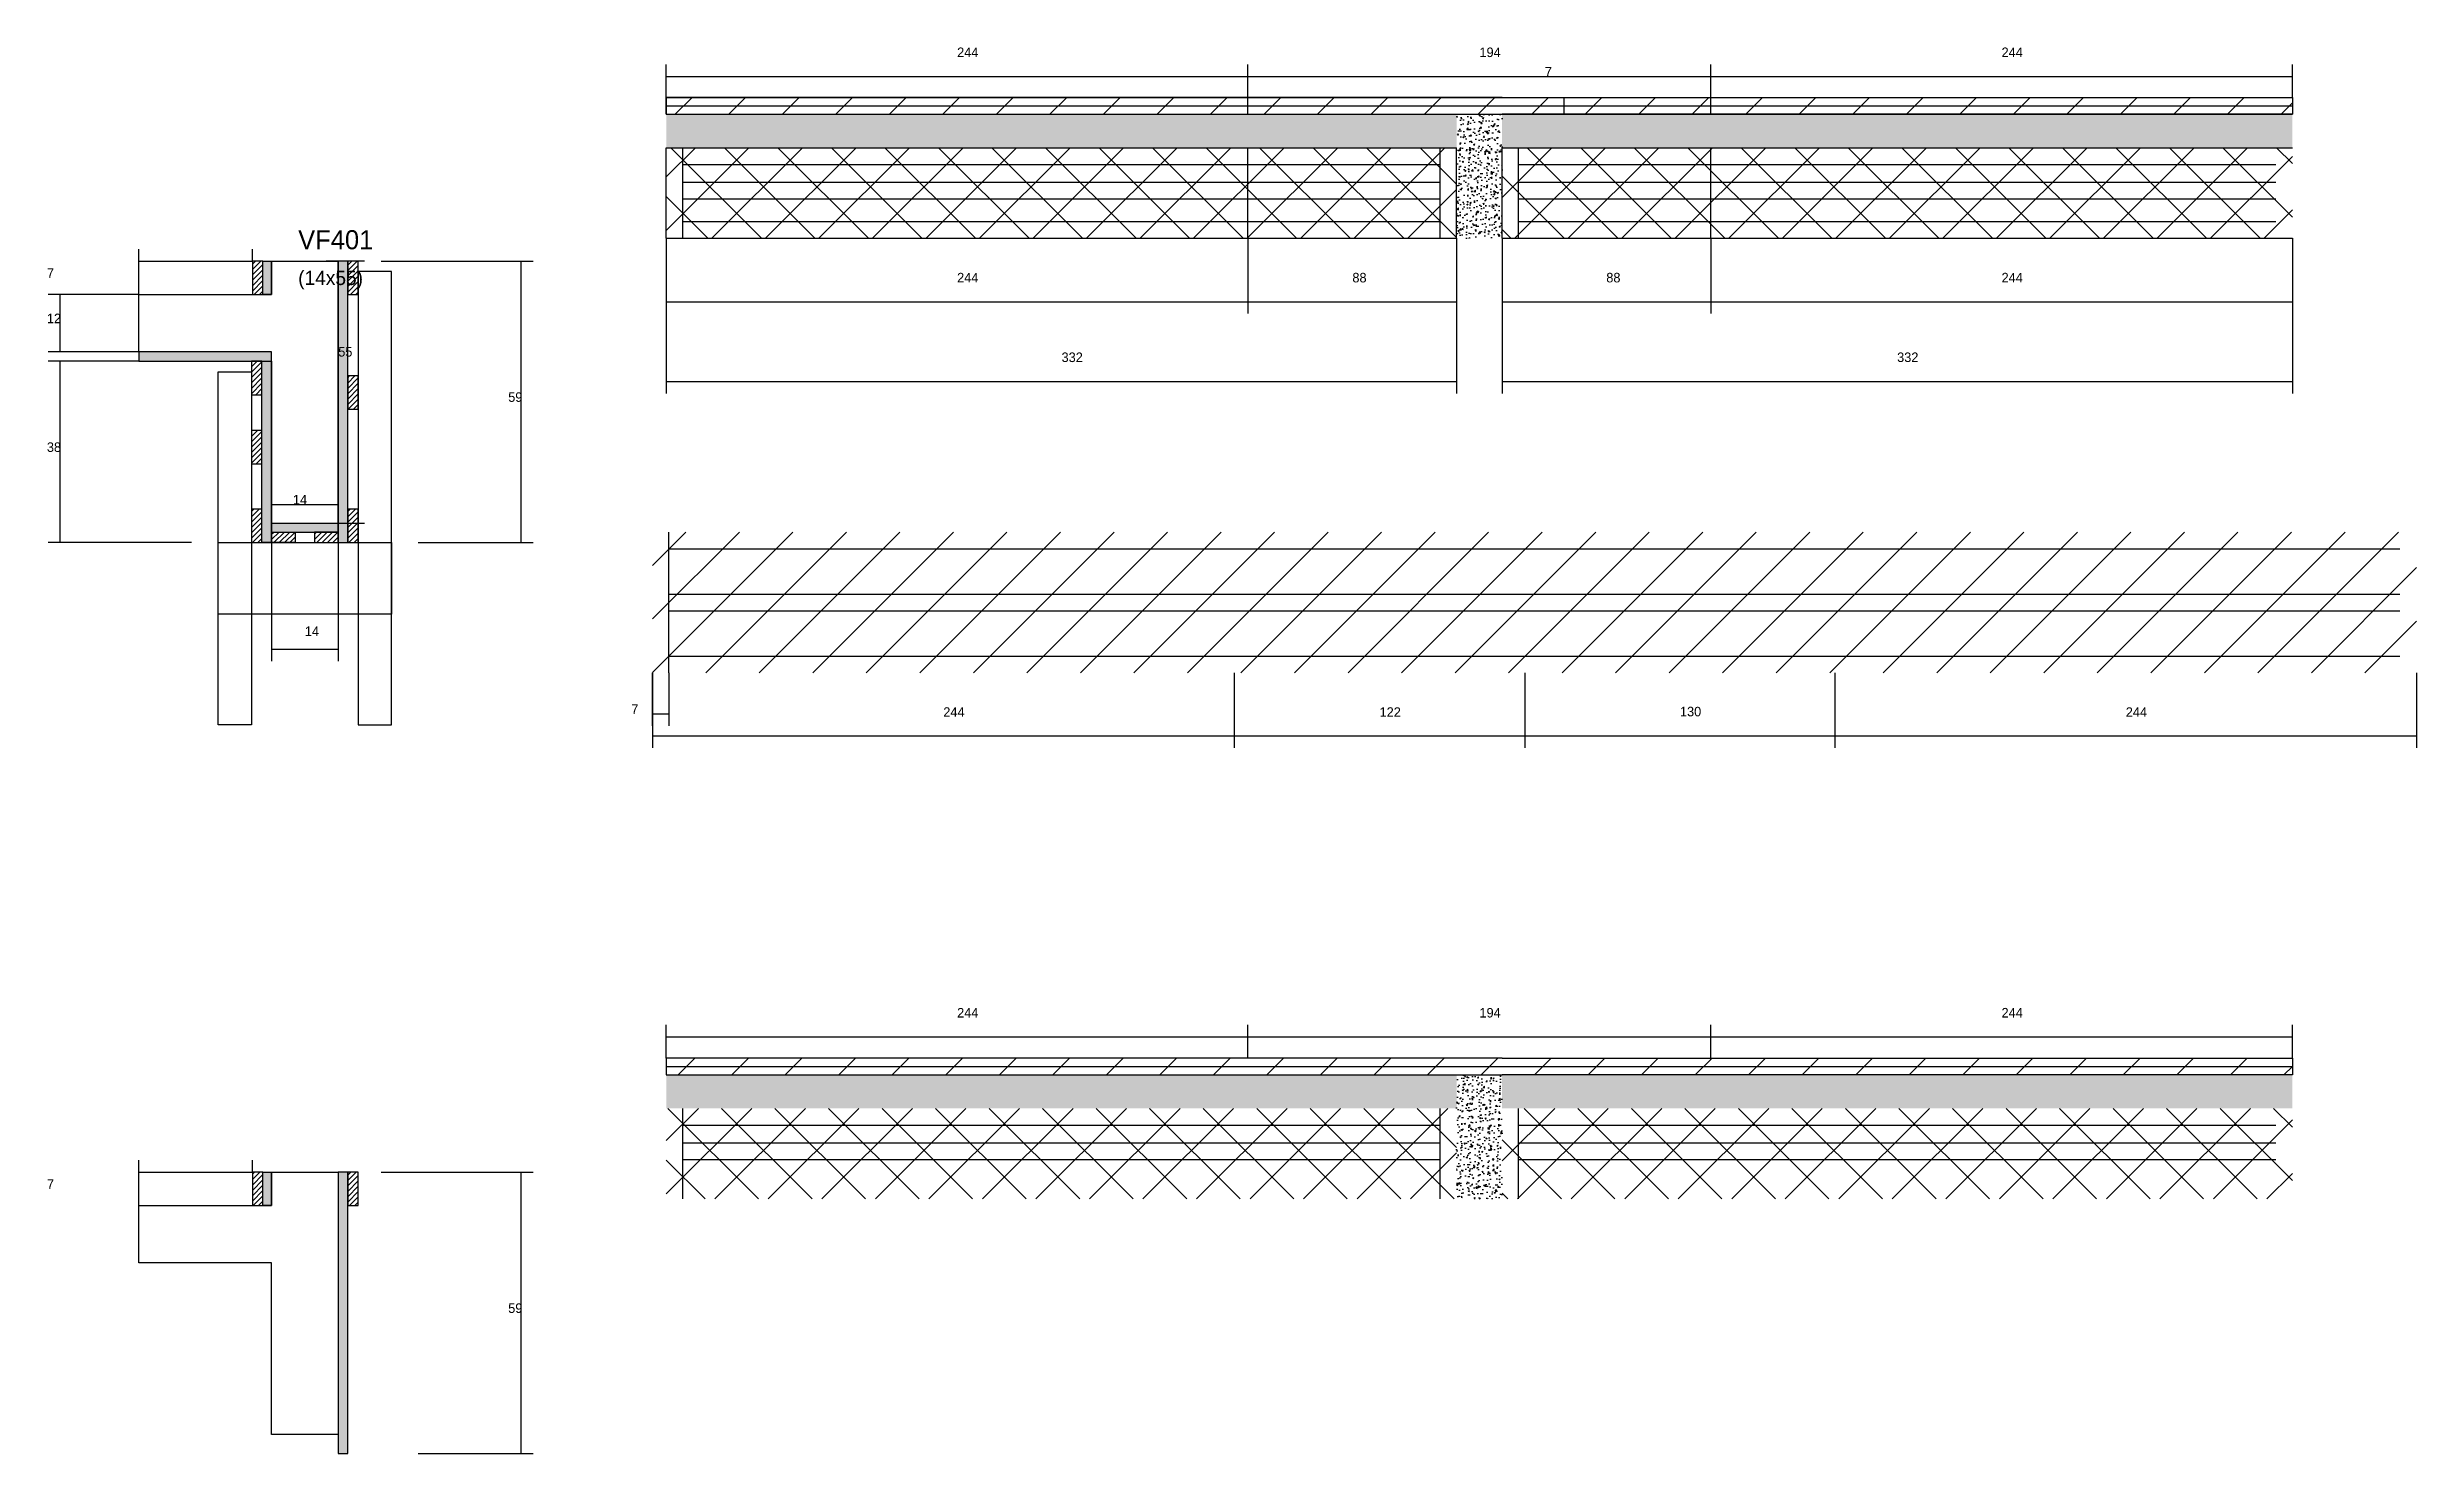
# Model space of a CAD drawing. Header units: metres. Extents: x 4818 to 5812, y 6384 to 6973.
import ezdxf

# ---------------------------------------------------------------- set-up
doc = ezdxf.new("R2010")
doc.units = ezdxf.units.M
for name, color, linetype in [('CONCRETO', 251, 'Continuous'), ('COTA', 241, 'Continuous'), ('Cota Seção (2x)', 4, 'Continuous'), ('Hachura', 253, 'Continuous'), ('Madeira', 126, 'Continuous'), ('Painéis', 200, 'Continuous'), ('REAPROVEITAMENTO', 251, 'Continuous'), ('SARR_2.2x7', 40, 'Continuous'), ('SARR_3.5x7', 81, 'Continuous'), ('Texto Seção', 7, 'Continuous')]:
    doc.layers.add(name, color=color, linetype=linetype)

msp = doc.modelspace()

# ---------------------------------------------------------------- hatches: boundary and pattern name
at = {"layer": 'COTA'}
h = msp.add_hatch(dxfattribs=at)
h.set_pattern_fill('AR-CONC', scale=0.03)
h.paths.add_polyline_path([(5409.5, 6931.2), (5409.5, 6945.2), (5409.5, 6945.2), (5078, 6945.2), (5078, 6945.2), (5078, 6931.2), (5078, 6931.2), (5409.5, 6931.2)])
h = msp.add_hatch(dxfattribs=at)
h.set_pattern_fill('AR-CONC', scale=0.03)
h.paths.add_polyline_path([(5428.6, 6931.2), (5428.6, 6945.2), (5409.5, 6945.2), (5409.5, 6931.2), (5409.5, 6893.2), (5428.6, 6893.2)])
h = msp.add_hatch(dxfattribs=at)
h.set_pattern_fill('AR-CONC', scale=0.03)
h.paths.add_polyline_path([(5428.6, 6931.2), (5428.6, 6945.2), (5428.6, 6945.2), (5760.1, 6945.2), (5760.1, 6945.2), (5760.1, 6931.2), (5760.1, 6931.2), (5428.6, 6931.2)])
h = msp.add_hatch(dxfattribs=at)
h.set_pattern_fill('AR-CONC', scale=0.03)
h.paths.add_polyline_path([(5409.5, 6528.3), (5409.5, 6542.3), (5409.5, 6542.3), (5078, 6542.3), (5078, 6542.3), (5078, 6528.3), (5078, 6528.3), (5409.5, 6528.3)])
h = msp.add_hatch(dxfattribs=at)
h.set_pattern_fill('AR-CONC', scale=0.03)
h.paths.add_polyline_path([(5428.6, 6528.3), (5428.6, 6542.3), (5409.5, 6542.3), (5409.5, 6528.3), (5409.5, 6490.3), (5428.6, 6490.3)])
h = msp.add_hatch(dxfattribs=at)
h.set_pattern_fill('AR-CONC', scale=0.03)
h.paths.add_polyline_path([(5428.6, 6528.3), (5428.6, 6542.3), (5428.6, 6542.3), (5760.1, 6542.3), (5760.1, 6542.3), (5760.1, 6528.3), (5760.1, 6528.3), (5428.6, 6528.3)])
at = {"layer": 'Hachura'}
h = msp.add_hatch(dxfattribs=at)
h.set_pattern_fill('ANSI31', scale=0.5)
h.paths.add_polyline_path([(4904.4, 6869.6), (4908.8, 6869.6), (4908.8, 6869.6), (4908.8, 6883.6), (4908.8, 6883.6), (4904.4, 6883.6), (4904.4, 6883.6), (4904.4, 6869.6)])
h = msp.add_hatch(color=8, dxfattribs=at)
h.dxf.hatch_style = 1
h.paths.add_polyline_path([(4908.8, 6883.6), (4912.4, 6883.6), (4912.4, 6883.6), (4912.4, 6869.6), (4912.4, 6869.6), (4908.8, 6869.6), (4908.8, 6869.6), (4908.8, 6883.6)])
h = msp.add_hatch(color=8, dxfattribs=at)
h.dxf.hatch_style = 1
h.paths.add_polyline_path([(4944.4, 6883.6), (4940.4, 6883.6), (4940.4, 6883.6), (4940.4, 6765.6), (4940.4, 6765.6), (4944.4, 6765.6), (4944.4, 6765.6), (4944.4, 6883.6)])
h = msp.add_hatch(dxfattribs=at)
h.set_pattern_fill('ANSI31', scale=0.5)
h.paths.add_polyline_path([(4944.4, 6869.6), (4948.8, 6869.6), (4948.8, 6869.6), (4948.8, 6883.6), (4948.8, 6883.6), (4944.4, 6883.6), (4944.4, 6883.6), (4944.4, 6869.6)])
h = msp.add_hatch(color=8, dxfattribs=at)
h.dxf.hatch_style = 1
h.paths.add_polyline_path([(4912.4, 6841.6), (4912.4, 6845.6), (4912.4, 6845.6), (4856.8, 6845.6), (4856.8, 6845.6), (4856.8, 6841.6), (4856.8, 6841.6), (4912.4, 6841.6)])
h = msp.add_hatch(dxfattribs=at)
h.set_pattern_fill('ANSI31', scale=0.5)
h.paths.add_polyline_path([(4904, 6827.6), (4908.4, 6827.6), (4908.4, 6827.6), (4908.4, 6841.6), (4908.4, 6841.6), (4904, 6841.6), (4904, 6841.6), (4904, 6827.6)])
h = msp.add_hatch(color=8, dxfattribs=at)
h.dxf.hatch_style = 1
h.paths.add_polyline_path([(4912.4, 6845.6), (4908.4, 6845.6), (4908.4, 6845.6), (4908.4, 6765.6), (4908.4, 6765.6), (4912.4, 6765.6), (4912.4, 6765.6), (4912.4, 6845.6)])
h = msp.add_hatch(dxfattribs=at)
h.set_pattern_fill('ANSI31', scale=0.5)
h.paths.add_polyline_path([(4944.4, 6821.5), (4948.8, 6821.5), (4948.8, 6821.5), (4948.8, 6835.5), (4948.8, 6835.5), (4944.4, 6835.5), (4944.4, 6835.5), (4944.4, 6821.5)])
h = msp.add_hatch(dxfattribs=at)
h.set_pattern_fill('ANSI31', scale=0.5)
h.paths.add_polyline_path([(4904, 6798.6), (4908.4, 6798.6), (4908.4, 6798.6), (4908.4, 6812.6), (4908.4, 6812.6), (4904, 6812.6), (4904, 6812.6), (4904, 6798.6)])
h = msp.add_hatch(dxfattribs=at)
h.set_pattern_fill('ANSI31', scale=0.5)
h.paths.add_polyline_path([(4904, 6765.6), (4908.4, 6765.6), (4908.4, 6765.6), (4908.4, 6779.6), (4908.4, 6779.6), (4904, 6779.6), (4904, 6779.6), (4904, 6765.6)])
h = msp.add_hatch(dxfattribs=at)
h.set_pattern_fill('ANSI31', scale=0.5)
h.paths.add_polyline_path([(4944.4, 6765.6), (4948.8, 6765.6), (4948.8, 6765.6), (4948.8, 6779.6), (4948.8, 6779.6), (4944.4, 6779.6), (4944.4, 6779.6), (4944.4, 6765.6)])
h = msp.add_hatch(color=8, dxfattribs=at)
h.dxf.hatch_style = 1
h.paths.add_polyline_path([(4940.4, 6770), (4940.4, 6773.6), (4940.4, 6773.6), (4912.4, 6773.6), (4912.4, 6773.6), (4912.4, 6770), (4912.4, 6770), (4940.4, 6770)])
h = msp.add_hatch(dxfattribs=at)
h.set_pattern_fill('ANSI31', scale=0.5)
h.paths.add_polyline_path([(4912.4, 6765.6), (4912.4, 6770), (4912.4, 6770), (4922.4, 6770), (4922.4, 6770), (4922.4, 6765.6), (4922.4, 6765.6), (4912.4, 6765.6)])
h = msp.add_hatch(dxfattribs=at)
h.set_pattern_fill('ANSI31', scale=0.5)
h.paths.add_polyline_path([(4940.4, 6765.6), (4940.4, 6770), (4940.4, 6770), (4930.4, 6770), (4930.4, 6770), (4930.4, 6765.6), (4930.4, 6765.6), (4940.4, 6765.6)])
h = msp.add_hatch(dxfattribs=at)
h.set_pattern_fill('ANSI31', scale=0.5)
h.paths.add_polyline_path([(4904.4, 6487.5), (4908.8, 6487.5), (4908.8, 6487.5), (4908.8, 6501.5), (4908.8, 6501.5), (4904.4, 6501.5), (4904.4, 6501.5), (4904.4, 6487.5)])
h = msp.add_hatch(color=8, dxfattribs=at)
h.dxf.hatch_style = 1
h.paths.add_polyline_path([(4908.8, 6501.5), (4912.4, 6501.5), (4912.4, 6501.5), (4912.4, 6487.5), (4912.4, 6487.5), (4908.8, 6487.5), (4908.8, 6487.5), (4908.8, 6501.5)])
h = msp.add_hatch(color=8, dxfattribs=at)
h.dxf.hatch_style = 1
h.paths.add_polyline_path([(4944.4, 6501.5), (4940.4, 6501.5), (4940.4, 6501.5), (4940.4, 6383.5), (4940.4, 6383.5), (4944.4, 6383.5), (4944.4, 6383.5), (4944.4, 6501.5)])
h = msp.add_hatch(dxfattribs=at)
h.set_pattern_fill('ANSI31', scale=0.5)
h.paths.add_polyline_path([(4944.4, 6487.5), (4948.8, 6487.5), (4948.8, 6487.5), (4948.8, 6501.5), (4948.8, 6501.5), (4944.4, 6501.5), (4944.4, 6501.5), (4944.4, 6487.5)])
at = {"layer": 'REAPROVEITAMENTO'}
h = msp.add_hatch(dxfattribs=at)
h.set_pattern_fill('ANSI31', scale=5)
h.paths.add_polyline_path([(5078, 6952.2), (5078, 6945.2), (5078, 6945.2), (5516.1, 6945.2), (5516.1, 6945.2), (5516.1, 6952.2), (5516.1, 6952.2), (5078, 6952.2)])
h = msp.add_hatch(dxfattribs=at)
h.set_pattern_fill('ANSI31', scale=5)
h.paths.add_polyline_path([(5760.1, 6952.2), (5760.1, 6945.2), (5760.1, 6945.2), (5516.1, 6945.2), (5516.1, 6945.2), (5516.1, 6952.2), (5516.1, 6952.2), (5760.1, 6952.2)])
h = msp.add_hatch(dxfattribs=at)
h.set_pattern_fill('ANSI37', scale=5)
h.paths.add_polyline_path([(5409.5, 6893.2), (5409.5, 6931.2), (5409.5, 6931.2), (5078, 6931.2), (5078, 6931.2), (5078, 6893.2), (5078, 6893.2), (5409.5, 6893.2)])
h = msp.add_hatch(dxfattribs=at)
h.set_pattern_fill('ANSI37', scale=5)
h.paths.add_polyline_path([(5428.6, 6893.2), (5428.6, 6931.2), (5428.6, 6931.2), (5760.1, 6931.2), (5760.1, 6931.2), (5760.1, 6893.2), (5760.1, 6893.2), (5428.6, 6893.2)])
h = msp.add_hatch(dxfattribs=at)
h.set_pattern_fill('ANSI31', scale=5)
h.paths.add_polyline_path([(5812.2, 6711), (5812.2, 6770), (5812.2, 6770), (5072.2, 6770), (5072.2, 6770), (5072.2, 6711), (5072.2, 6711), (5812.2, 6711)])
h = msp.add_hatch(dxfattribs=at)
h.set_pattern_fill('ANSI31', scale=5)
h.paths.add_polyline_path([(5078, 6549.3), (5078, 6542.3), (5078, 6542.3), (5516.1, 6542.3), (5516.1, 6542.3), (5516.1, 6549.3), (5516.1, 6549.3), (5078, 6549.3)])
h = msp.add_hatch(dxfattribs=at)
h.set_pattern_fill('ANSI31', scale=5)
h.paths.add_polyline_path([(5760.1, 6549.3), (5760.1, 6542.3), (5760.1, 6542.3), (5516.1, 6542.3), (5516.1, 6542.3), (5516.1, 6549.3), (5516.1, 6549.3), (5760.1, 6549.3)])
h = msp.add_hatch(dxfattribs=at)
h.set_pattern_fill('ANSI37', scale=5)
h.paths.add_polyline_path([(5409.5, 6490.3), (5409.5, 6528.3), (5409.5, 6528.3), (5078, 6528.3), (5078, 6528.3), (5078, 6490.3), (5078, 6490.3), (5409.5, 6490.3)])
h = msp.add_hatch(dxfattribs=at)
h.set_pattern_fill('ANSI37', scale=5)
h.paths.add_polyline_path([(5428.6, 6490.3), (5428.6, 6528.3), (5428.6, 6528.3), (5760.1, 6528.3), (5760.1, 6528.3), (5760.1, 6490.3), (5760.1, 6490.3), (5428.6, 6490.3)])

# ---------------------------------------------------------------- linework, layer by layer
at = {"layer": 'CONCRETO'}
for points in [[(4856.8, 6845.6), (4856.8, 6869.6), (4912.4, 6869.6), (4912.4, 6883.6), (4940.4, 6883.6), (4940.4, 6773.6), (4912.4, 6773.6), (4912.4, 6845.6)], [(4856.8, 6463.5), (4856.8, 6487.5), (4912.4, 6487.5), (4912.4, 6501.5), (4940.4, 6501.5), (4940.4, 6391.5), (4912.4, 6391.5), (4912.4, 6463.5)]]:
    msp.add_lwpolyline(points, close=True, dxfattribs=at)
at = {"layer": 'COTA'}
for p, q in [((5078, 6952.2), (5078, 6966.1)), ((5078, 6961.1), (5322, 6961.1)), ((5322, 6952.2), (5322, 6966.1)), ((5322, 6952.2), (5322, 6966.1)), ((5322, 6961.1), (5516.1, 6961.1)), ((5516.1, 6952.2), (5516.1, 6966.1)), ((5516.1, 6952.2), (5516.1, 6966.1)), ((5516.1, 6961.1), (5760.1, 6961.1)), ((5760.1, 6952.2), (5760.1, 6966.1)), ((5428.6, 6952.2), (5459.6, 6952.2)), ((5454.6, 6945.2), (5454.6, 6952.2)), ((5428.6, 6945.2), (5459.6, 6945.2)), ((4856.8, 6869.6), (4856.8, 6888.6)), ((4904.4, 6883.6), (4904.4, 6888.6)), ((5078, 6893.2), (5078, 6861.6)), ((5078, 6893.2), (5078, 6828.1)), ((5322, 6893.2), (5322, 6861.6)), ((5322, 6893.2), (5322, 6861.6)), ((5409.5, 6893.2), (5409.5, 6861.6)), ((5409.5, 6893.2), (5409.5, 6828.1)), ((5428.6, 6893.2), (5428.6, 6861.6)), ((5428.6, 6893.2), (5428.6, 6828.1)), ((5516.1, 6893.2), (5516.1, 6861.6)), ((5516.1, 6893.2), (5516.1, 6861.6)), ((5760.1, 6893.2), (5760.1, 6861.6)), ((5760.1, 6893.2), (5760.1, 6828.1)), ((4856.8, 6883.6), (4904.4, 6883.6)), ((4958.4, 6883.6), (5022.2, 6883.6)), ((5017.2, 6765.6), (5017.2, 6883.6)), ((4856.8, 6869.6), (4818.7, 6869.6)), ((4823.7, 6845.6), (4823.7, 6869.6)), ((5078, 6866.6), (5322, 6866.6)), ((5322, 6866.6), (5409.5, 6866.6)), ((5428.6, 6866.6), (5516.1, 6866.6)), ((5516.1, 6866.6), (5760.1, 6866.6)), ((4856.8, 6845.6), (4818.7, 6845.6)), ((4856.8, 6841.6), (4818.7, 6841.6)), ((4823.7, 6765.6), (4823.7, 6841.6)), ((5078, 6833.1), (5409.5, 6833.1)), ((5428.6, 6833.1), (5760.1, 6833.1)), ((4878.8, 6765.6), (4818.7, 6765.6)), ((4912.4, 6765.6), (4912.4, 6715.9)), ((4940.4, 6765.6), (4940.4, 6715.9)), ((4974, 6765.6), (5022.2, 6765.6)), ((4912.4, 6720.9), (4940.4, 6720.9)), ((5072.1, 6711), (5072.1, 6688.7)), ((5072.2, 6711), (5072.2, 6679.5)), ((5079.1, 6711), (5079.1, 6688.7)), ((5316.2, 6711), (5316.2, 6679.5)), ((5316.2, 6711), (5316.2, 6679.5)), ((5438.2, 6711), (5438.2, 6679.5)), ((5438.2, 6711), (5438.2, 6679.5)), ((5568.2, 6711), (5568.2, 6679.5)), ((5568.2, 6711), (5568.2, 6679.5)), ((5812.2, 6711), (5812.2, 6679.5)), ((5072.1, 6693.7), (5079.1, 6693.7)), ((5072.2, 6684.5), (5316.2, 6684.5)), ((5316.2, 6684.5), (5438.2, 6684.5)), ((5438.2, 6684.5), (5568.2, 6684.5)), ((5568.2, 6684.5), (5812.2, 6684.5)), ((5078, 6549.3), (5078, 6563.3)), ((5322, 6549.3), (5322, 6563.3)), ((5322, 6549.3), (5322, 6563.3)), ((5516.1, 6549.3), (5516.1, 6563.3)), ((5516.1, 6549.3), (5516.1, 6563.3)), ((5760.1, 6549.3), (5760.1, 6563.3)), ((5078, 6558.3), (5322, 6558.3)), ((5322, 6558.3), (5516.1, 6558.3)), ((5516.1, 6558.3), (5760.1, 6558.3)), ((4856.8, 6487.5), (4856.8, 6506.5)), ((4856.8, 6501.5), (4904.4, 6501.5)), ((4904.4, 6501.5), (4904.4, 6506.5)), ((4958.4, 6501.5), (5022.2, 6501.5)), ((5017.2, 6383.5), (5017.2, 6501.5)), ((4974, 6383.5), (5022.2, 6383.5))]:
    msp.add_line(p, q, dxfattribs=at)
at = {"layer": 'Cota Seção (2x)'}
for p, q in [((4951.4, 6883.6), (4935.4, 6883.6)), ((4940.4, 6773.6), (4940.4, 6883.6)), ((4912.4, 6765.6), (4912.4, 6786.6)), ((4912.4, 6781.6), (4940.4, 6781.6)), ((4940.4, 6765.6), (4940.4, 6786.6)), ((4951.4, 6773.6), (4935.4, 6773.6))]:
    msp.add_line(p, q, dxfattribs=at)
at = {"layer": 'Madeira'}
for points in [[(4904.4, 6869.6), (4908.8, 6869.6), (4908.8, 6883.6), (4904.4, 6883.6)], [(4944.4, 6869.6), (4948.8, 6869.6), (4948.8, 6883.6), (4944.4, 6883.6)], [(4904, 6827.6), (4908.4, 6827.6), (4908.4, 6841.6), (4904, 6841.6)], [(4944.4, 6821.5), (4948.8, 6821.5), (4948.8, 6835.5), (4944.4, 6835.5)], [(4904, 6798.6), (4908.4, 6798.6), (4908.4, 6812.6), (4904, 6812.6)], [(4904, 6765.6), (4908.4, 6765.6), (4908.4, 6779.6), (4904, 6779.6)], [(4944.4, 6765.6), (4948.8, 6765.6), (4948.8, 6779.6), (4944.4, 6779.6)], [(4912.4, 6765.6), (4912.4, 6770), (4922.4, 6770), (4922.4, 6765.6)], [(4940.4, 6765.6), (4940.4, 6770), (4930.4, 6770), (4930.4, 6765.6)], [(4904.4, 6487.5), (4908.8, 6487.5), (4908.8, 6501.5), (4904.4, 6501.5)], [(4944.4, 6487.5), (4948.8, 6487.5), (4948.8, 6501.5), (4944.4, 6501.5)]]:
    msp.add_lwpolyline(points, close=True, dxfattribs=at)
at = {"layer": 'Painéis'}
for p, q in [((5078, 6952.2), (5428.6, 6952.2)), ((5078, 6945.2), (5078, 6952.2)), ((5322, 6945.2), (5322, 6952.2)), ((5428.6, 6952.2), (5760.1, 6952.2)), ((5516.1, 6945.2), (5516.1, 6952.2)), ((5078, 6945.2), (5428.6, 6945.2)), ((5428.6, 6945.2), (5760.1, 6945.2)), ((5078, 6931.2), (5409.5, 6931.2)), ((5078, 6893.2), (5078, 6931.2)), ((5322, 6893.2), (5322, 6931.2)), ((5409.5, 6893.2), (5409.5, 6931.2)), ((5428.6, 6931.2), (5760.1, 6931.2)), ((5428.6, 6893.2), (5428.6, 6931.2)), ((5516.1, 6893.2), (5516.1, 6931.2)), ((5078, 6893.2), (5409.5, 6893.2)), ((5428.6, 6893.2), (5760.1, 6893.2))]:
    msp.add_line(p, q, dxfattribs=at)
for points in [[(5428.6, 6952.2), (5078, 6952.2), (5078, 6945.2), (5428.6, 6945.2)], [(5428.6, 6952.2), (5760.1, 6952.2), (5760.1, 6945.2), (5428.6, 6945.2)], [(5428.6, 6549.3), (5078, 6549.3), (5078, 6542.3), (5428.6, 6542.3)], [(5428.6, 6549.3), (5760.1, 6549.3), (5760.1, 6542.3), (5428.6, 6542.3)]]:
    msp.add_lwpolyline(points, dxfattribs=at)
for points in [[(4908.8, 6883.6), (4912.4, 6883.6), (4912.4, 6869.6), (4908.8, 6869.6)], [(4944.4, 6883.6), (4940.4, 6883.6), (4940.4, 6765.6), (4944.4, 6765.6)], [(4912.4, 6841.6), (4912.4, 6845.6), (4856.8, 6845.6), (4856.8, 6841.6)], [(4908.4, 6841.6), (4912.4, 6841.6), (4912.4, 6765.6), (4908.4, 6765.6)], [(4940.4, 6770), (4940.4, 6773.6), (4912.4, 6773.6), (4912.4, 6770)], [(4908.8, 6501.5), (4912.4, 6501.5), (4912.4, 6487.5), (4908.8, 6487.5)], [(4944.4, 6501.5), (4940.4, 6501.5), (4940.4, 6383.5), (4944.4, 6383.5)]]:
    msp.add_lwpolyline(points, close=True, dxfattribs=at)
at = {"layer": 'SARR_2.2x7'}
for p, q in [((5078, 6948.7), (5322, 6948.7)), ((5322, 6948.7), (5516.1, 6948.7)), ((5516.1, 6948.7), (5760.1, 6948.7)), ((5085, 6893.2), (5085, 6931.2)), ((5402.6, 6893.2), (5402.6, 6931.2)), ((5435.5, 6893.2), (5435.5, 6931.2)), ((5085, 6924.2), (5322, 6924.2)), ((5322, 6924.2), (5402.6, 6924.2)), ((5435.5, 6924.2), (5516.1, 6924.2)), ((5516.1, 6924.2), (5753.1, 6924.2)), ((5085, 6916.7), (5322, 6916.7)), ((5085, 6909.7), (5322, 6909.7)), ((5322, 6916.7), (5402.6, 6916.7)), ((5322, 6909.7), (5402.6, 6909.7)), ((5435.5, 6916.7), (5516.1, 6916.7)), ((5435.5, 6909.7), (5516.1, 6909.7)), ((5516.1, 6916.7), (5753.1, 6916.7)), ((5516.1, 6909.7), (5753.1, 6909.7)), ((5085, 6900.2), (5322, 6900.2)), ((5322, 6900.2), (5402.6, 6900.2)), ((5435.5, 6900.2), (5516.1, 6900.2)), ((5516.1, 6900.2), (5753.1, 6900.2)), ((5079.1, 6711), (5079.1, 6770)), ((5079.1, 6763), (5316.2, 6763)), ((5316.2, 6763), (5438.2, 6763)), ((5438.2, 6763), (5568.2, 6763)), ((5568.2, 6763), (5805.2, 6763)), ((5079.1, 6744), (5316.2, 6744)), ((5316.2, 6744), (5438.2, 6744)), ((5438.2, 6744), (5568.2, 6744)), ((5568.2, 6744), (5805.2, 6744)), ((5079.1, 6737), (5316.2, 6737)), ((5316.2, 6737), (5438.2, 6737)), ((5438.2, 6737), (5568.2, 6737)), ((5568.2, 6737), (5805.2, 6737)), ((5079.1, 6718), (5316.2, 6718)), ((5316.2, 6718), (5438.2, 6718)), ((5438.2, 6718), (5568.2, 6718)), ((5568.2, 6718), (5805.2, 6718)), ((5078, 6545.8), (5322, 6545.8)), ((5322, 6545.8), (5516.1, 6545.8)), ((5516.1, 6545.8), (5760.1, 6545.8)), ((5085, 6490.3), (5085, 6528.3)), ((5085, 6521.3), (5322, 6521.3)), ((5322, 6521.3), (5402.6, 6521.3)), ((5402.6, 6490.3), (5402.6, 6528.3)), ((5435.5, 6490.3), (5435.5, 6528.3)), ((5435.5, 6521.3), (5516.1, 6521.3)), ((5516.1, 6521.3), (5753.1, 6521.3)), ((5085, 6513.8), (5322, 6513.8)), ((5322, 6513.8), (5402.6, 6513.8)), ((5435.5, 6513.8), (5516.1, 6513.8)), ((5516.1, 6513.8), (5753.1, 6513.8)), ((5085, 6506.8), (5322, 6506.8)), ((5322, 6506.8), (5402.6, 6506.8)), ((5435.5, 6506.8), (5516.1, 6506.8)), ((5516.1, 6506.8), (5753.1, 6506.8))]:
    msp.add_line(p, q, dxfattribs=at)
at = {"layer": 'SARR_3.5x7'}
for points in [[(4962.8, 6879.2), (4948.8, 6879.2), (4948.8, 6689.1), (4962.8, 6689.1)], [(4890, 6837.2), (4904, 6837.2), (4904, 6689.1), (4890, 6689.1)], [(4890, 6765.6), (4962.8, 6765.6), (4962.8, 6735.5), (4890, 6735.5)]]:
    msp.add_lwpolyline(points, close=True, dxfattribs=at)

# ---------------------------------------------------------------- texts
at = {"layer": 'COTA'}
for s, p in [('244', (5200, 6969.2)), ('194', (5419.1, 6969.2)), ('244', (5638.1, 6969.2)), ('7', (5446.5, 6961)), ('7', (4818.2, 6876.6)), ('244', (5200, 6874.7)), ('88', (5365.8, 6874.7)), ('88', (5472.3, 6874.7)), ('244', (5638.1, 6874.7)), ('12', (4818.2, 6857.6)), ('332', (5243.8, 6841.3)), ('332', (5594.3, 6841.3)), ('59', (5011.7, 6824.6)), ('38', (4818.2, 6803.6)), ('14', (4926.4, 6726.4)), ('7', (5063.3, 6693.7)), ('244', (5194.2, 6692.5)), ('122', (5377.2, 6692.5)), ('130', (5503.2, 6692.7)), ('244', (5690.2, 6692.5)), ('244', (5200, 6566.4)), ('194', (5419.1, 6566.4)), ('244', (5638.1, 6566.4)), ('7', (4818.2, 6494.5)), ('59', (5011.7, 6442.5))]:
    msp.add_text(s, height=4, dxfattribs=at).set_placement(p)
at = {"layer": 'Cota Seção (2x)'}
for s, p in [('55', (4940.4, 6843.6)), ('14', (4921.4, 6781.6))]:
    msp.add_text(s, height=4, dxfattribs=at).set_placement(p)
at = {"layer": 'Texto Seção'}
for s, height, p in [('VF401', 8, (4923.6, 6888.6)), ('(14x55)', 6, (4923.6, 6873.6))]:
    msp.add_text(s, height=height, dxfattribs=at).set_placement(p)

doc.saveas('drawing.dxf')
